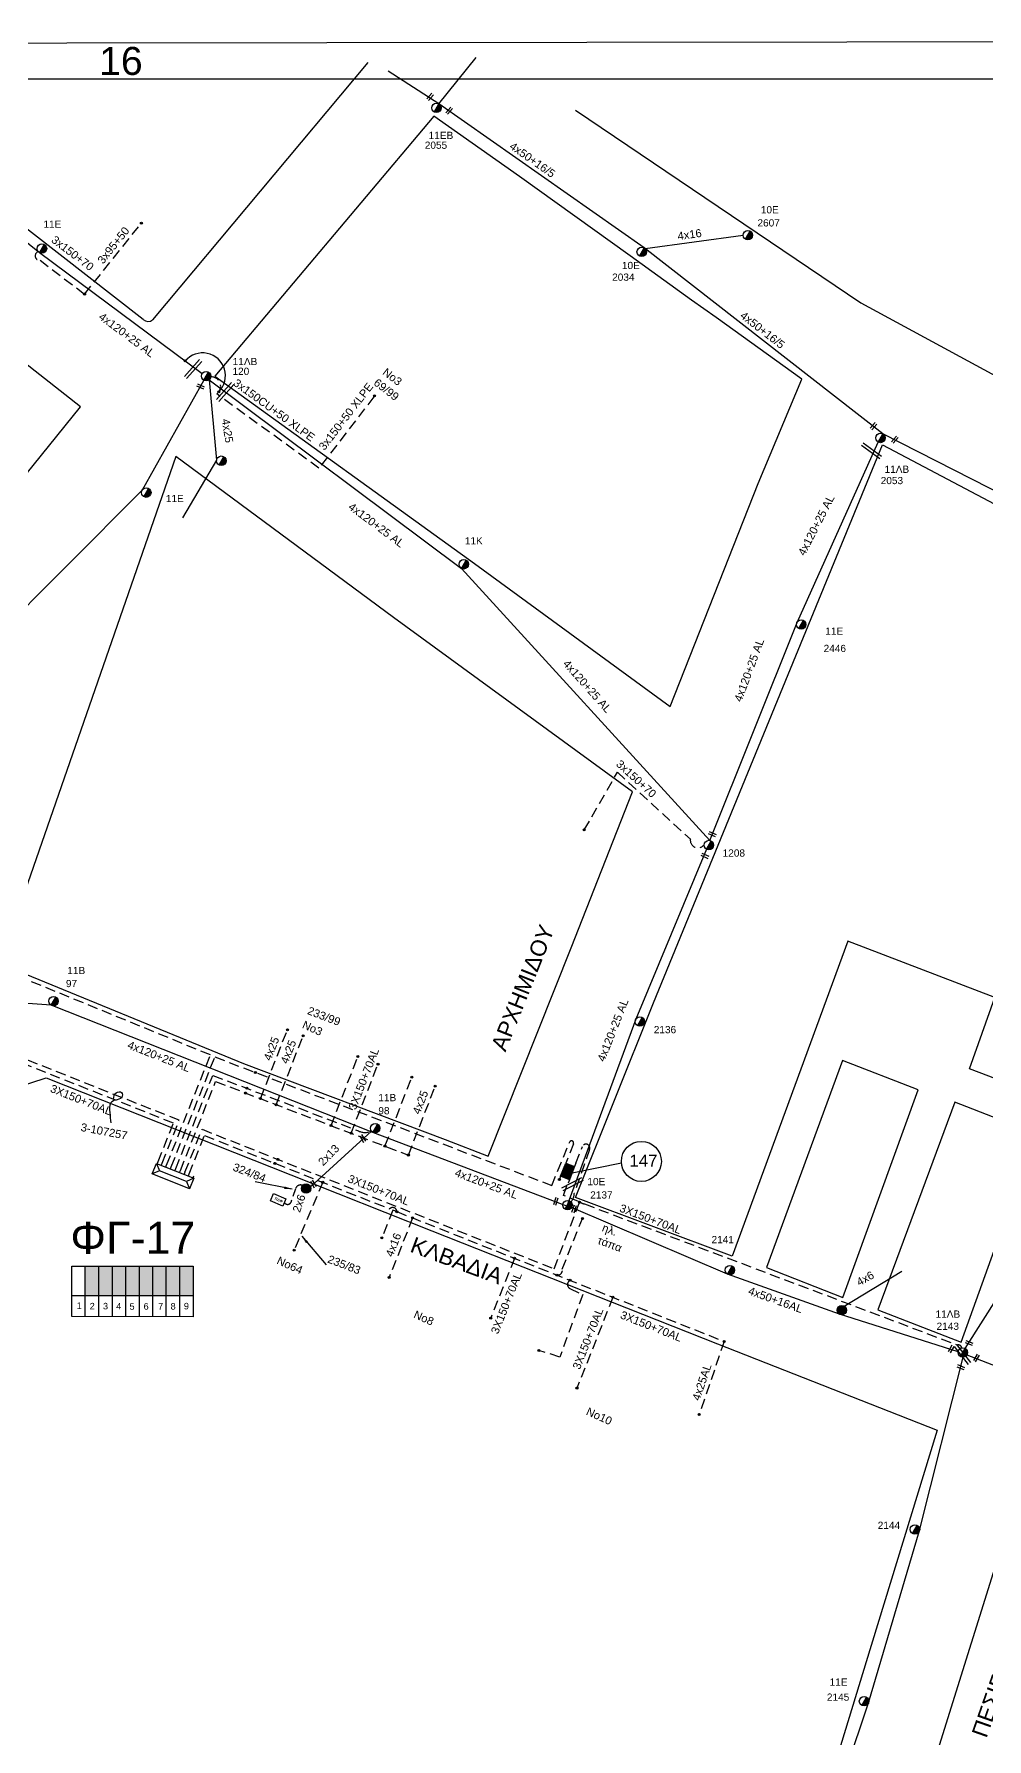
# Model space of a CAD drawing. Header units: millimetres. Extents: x -2590 to -1162, y 240 to 778.
# Drawn here: x -2009.8 to -1890.8, y 550.8 to 763.8 of the extents above; entities that cross this region are included whole.
import ezdxf
from ezdxf.enums import TextEntityAlignment as Align

# ---------------------------------------------------------------- set-up
doc = ezdxf.new("R2010")
doc.units = ezdxf.units.MM
doc.linetypes.add('DASHED', pattern=[19.05, 12.7, -6.35])
for name, color, linetype in [('2x13', 7, 'Continuous'), ('2x6', 7, 'SYN_LINE'), ('3x150+50 XLPE', 7, 'SYN_LINE'), ('3x150+70', 7, 'Continuous'), ('3X150+70AL', 7, 'Continuous'), ('3x95+50', 7, 'Continuous'), ('4x16', 7, 'Continuous'), ('4x25', 7, 'Continuous'), ('4x50+16_5', 7, 'Continuous'), ('4x6', 7, 'SYN_LINE'), ('Link Box 4 Διευθύνσεων', 7, 'Continuous'), ('Pillar OTE', 7, 'Continuous'), ('Pillar Δημοτικού Φωτισμού', 7, 'Continuous'), ('TEXT ΚΑΛΩΔΙΩΝ', 7, 'Continuous'), ('Άγνωστα', 7, 'Continuous'), ('Γυμνά εναέρια ΧΤ και ΦΟΠ (3Φ)   4x50+16AL', 7, 'Continuous'), ('Επιγραφές - Σχήματα', 7, 'Continuous'), ('Καλώδια ΧΤ   3x150AL+50CU', 7, 'DASHED'), ('Μηχανική τομή', 7, 'Continuous'), ('ΠΙΝΑΚΙΔΑ', 7, 'Continuous'), ('Στύλος Ξύλινος', 7, 'Continuous'), ('Στύλος Ξύλινος @ 1', 7, 'Continuous'), ('Στύλος ΦΜ', 7, 'Continuous'), ('Στύλος ΦΜ @ 1', 7, 'Continuous'), ('Συνδέσεις', 7, 'Continuous'), ('Συνεστραμμένα ΧΤ   3x70+54.6+25 AL', 7, 'SYN_LINE'), ('Συνεστραμμένα ΧΤ   4x120+25 AL', 7, 'SYN_LINE'), ('Τομή', 7, 'Continuous'), ('ΥΠΟΒΑΘΡΟ ΔΕΗ', 7, 'Continuous'), ('Υποσταθμός πόλεως', 7, 'Continuous'), ('Υπόβαθρο ΔΕΗ', 7, 'Continuous')]:
    doc.layers.add(name, color=color, linetype=linetype)
doc.styles.add('arial', font='ARIAL.TTF')
doc.styles.get("Standard").update_dxf_attribs({"font": 'ARIAL.TTF'})
doc.linetypes.add('SYN_LINE', pattern='A,0.5,-0.0001,["/\\/\\/\\/",Standard,S=0.1,R=0,X=0,Y=-0.05],-0.25', length=0.7501)
doc.dimstyles.new('ISO-25', dxfattribs={"dimtxt": 2.5, "dimasz": 2.5, "dimexe": 1.25, "dimexo": 0.625, "dimtad": 1, "dimtxsty": 'Standard', "dimcen": 2.5, "dimadec": 0, "dimazin": 0, "dimtfac": 1, "dimtmove": 0, "dimatfit": 3, "dimfxl": 1, "dimarcsym": 0})

# ---------------------------------------------------------------- blocks, each defined once
blk = doc.blocks.new('ΥΠΑΡΧΩΝ ΤΣΙΜΕΝΤΕΝΙΟΣ ΣΤΥΛΟΣ')
at = {"layer": 'Στύλος ΦΜ'}
blk.add_hatch(color=256, dxfattribs=at).paths.add_polyline_path([(-1.29, -2.28, 0.574793), (2.62, 0, 0.268822), (1.3, 2.27)])
blk.add_line((-1.29, -2.28), (1.3, 2.27), dxfattribs=at)
blk.add_circle((0, 0), 2.62, dxfattribs=at)
at = {"layer": 'Στύλος ΦΜ', "flags": 4}
for tag, p in [('ΑΡΙΘΜΟΣ', (-4.68, 8.05)), ('ΤΥΠΟΣ', (-4.91, 3.03))]:
    blk.add_attdef(tag, p, '', height=4, dxfattribs=at)
blk = doc.blocks.new('ΥΠΑΡΧΩΝ ΞΥΛΙΝΟΣ ΣΤΥΛΟΣ')
at = {"layer": 'Στύλος Ξύλινος'}
h = blk.add_hatch(color=256, dxfattribs=at)
h.paths.add_polyline_path([(-2.62, 0, 0.270008), (-1.29, -2.28), (1.3, 2.27, 0.576266)])
h.paths.add_polyline_path([(-1.29, -2.28, 0.574793), (2.62, 0, 0.268822), (1.3, 2.27)])
blk.add_line((-1.29, -2.28), (1.3, 2.27), dxfattribs=at)
blk.add_circle((0, 0), 2.62, dxfattribs=at)
at = {"layer": 'Στύλος Ξύλινος', "flags": 4}
for tag, p in [('ΑΡΙΘΜΟΣ', (-4.91, 8.6)), ('ΤΥΠΟΣ', (-4.85, 3.39))]:
    blk.add_attdef(tag, p, '', height=4, dxfattribs=at)
blk = doc.blocks.new('LINK BOX 4 ΑΝΑΧΩΡΗΣΕΩΝ')
at = {"layer": 'Link Box 4 Διευθύνσεων', "ltscale": 40}
blk.add_hatch(color=256, dxfattribs=at).paths.add_polyline_path([(-3.54, 0), (-3.54, -4.67), (3.54, -4.67), (3.54, 0)])
for p, q in [((-3.54, 0), (-5.33, 0)), ((5.33, 0), (3.54, 0)), ((-3.54, -4.67), (-5.33, -4.67)), ((5.33, -4.67), (3.54, -4.67))]:
    blk.add_line(p, q, dxfattribs=at)
blk.add_lwpolyline([(-3.54, -4.67), (-3.54, 0), (3.54, 0), (3.54, -4.67)], close=True, dxfattribs=at)
blk = doc.blocks.new('ΥΠΟΣΤΑΘΜΟΣ ΠΟΛΕΩΣ 9 ΑΝΑΧΩΡΗΣΕΩΝ')
at = {"layer": 'Υποσταθμός πόλεως', "ltscale": 40}
for p, q in [((-9.63, -2.82), (-9.63, -4)), ((-7.12, -2.82), (-7.12, -4)), ((-4.84, -2.82), (-4.84, -4)), ((-2.36, -2.82), (-2.36, -4)), ((0.09, -2.82), (0.09, -4)), ((2.55, -2.82), (2.55, -4)), ((5.02, -2.82), (5.02, -4)), ((7.48, -2.82), (7.48, -4)), ((9.61, -2.82), (9.61, -4))]:
    blk.add_line(p, q, dxfattribs=at)
blk.add_lwpolyline([(-10.02, 2.82), (10.02, 2.82), (10.02, -2.82), (-10.02, -2.82)], close=True, dxfattribs=at)
for points in [[(-7.21, 0), (-10.02, 2.82)], [(-10.02, -2.82), (-7.21, 0)], [(-7.21, 0), (7.21, 0)], [(7.21, 0), (10.02, 2.82)], [(10.02, -2.82), (7.21, 0)]]:
    blk.add_lwpolyline(points, dxfattribs=at)
at = {"layer": 'Υποσταθμός πόλεως', "linetype": 'SYN_LINE', "ltscale": 40, "flags": 1}
for tag, p in [('ΜΕΤΑΣΧΗΜΑΤΙΣΜΟΣ', (10.79, 1.71)), ('ΙΣΧΥΣ', (10.77, -1.08)), ('ΑΡΙΘΜΟΣ', (10.89, -3.8))]:
    blk.add_attdef(tag, p, '', height=1.8, dxfattribs=at)
blk = doc.blocks.new('ΤΟΜΗ')
at = {"layer": 'Τομή', "ltscale": 40}
for p, q in [((-0.03, -1.92), (-11.4, -1.92)), ((-0.03, -3.42), (-11.4, -3.42))]:
    blk.add_line(p, q, dxfattribs=at)
blk = doc.blocks.new('ΜΗΧΑΝΙΚΗ ΤΟΜΗ')
at = {"layer": 'Μηχανική τομή', "ltscale": 40}
for p, q in [((0, 0.76), (-3.79, 0.76)), ((0, -0.34), (-3.79, -0.34))]:
    blk.add_line(p, q, dxfattribs=at)
blk = doc.blocks.new('_ΣΥΝΔΕΣΗ')
at = {"layer": 'Συνδέσεις', "linetype": 'SYN_LINE', "ltscale": 40}
blk.add_hatch(color=256, dxfattribs=at).paths.add_polyline_path([(0.5, -0.01, 1), (-0.5, -0.01, 1)])
at = {"layer": 'Συνδέσεις'}
blk.add_circle((0, -0.01), 0.5, dxfattribs=at)
blk = doc.blocks.new('PILLAR ΔΗΜΟΤΙΚΟΥ ΦΩΤΙΣΜΟΥ')
at = {"layer": 'Pillar Δημοτικού Φωτισμού', "ltscale": 40}
for p, q in [((-3.64, 2), (3.07, 2)), ((-3.64, -2), (-3.64, 2)), ((3.07, 2), (3.07, -2)), ((3.07, -2), (-3.64, -2))]:
    blk.add_line(p, q, dxfattribs=at)
at = {"layer": 'Pillar Δημοτικού Φωτισμού', "insert": (-2.13, 0.69), "char_height": 1.3575, "width": 109.961, "attachment_point": 1}
blk.add_mtext('{\\fArial|b1|i0|c161|p34;ΠΔΦ}', dxfattribs=at)

msp = doc.modelspace()

# ---------------------------------------------------------------- hatches: boundary and pattern name
at = {"layer": 'Καλώδια ΧΤ   3x150AL+50CU', "linetype": 'DASHED', "lineweight": -3, "ltscale": 0.2}
h = msp.add_hatch(color=2, dxfattribs=at)
h.dxf.hatch_style = 1
h.paths.add_polyline_path([(-2001.72, 609.86), (-2003.44, 609.86), (-2003.44, 606.18), (-2001.72, 606.18)])
h = msp.add_hatch(color=173, dxfattribs=at)
h.dxf.hatch_style = 1
h.paths.add_polyline_path([(-2001.72, 606.18), (-2000, 606.18), (-2000, 609.86), (-2001.72, 609.86)])
h = msp.add_hatch(color=6, dxfattribs=at)
h.dxf.hatch_style = 1
h.paths.add_polyline_path([(-1998.35, 609.86), (-2000, 609.86), (-2000, 606.18), (-1998.35, 606.18)])
h = msp.add_hatch(color=85, dxfattribs=at)
h.dxf.hatch_style = 1
h.paths.add_polyline_path([(-1998.35, 606.18), (-1996.66, 606.18), (-1996.66, 609.86), (-1998.35, 609.86)])
h = msp.add_hatch(color=27, dxfattribs=at)
h.dxf.hatch_style = 1
h.paths.add_polyline_path([(-1996.66, 606.18), (-1994.96, 606.17), (-1994.96, 609.86), (-1996.66, 609.86)])
h = msp.add_hatch(color=1, dxfattribs=at)
h.dxf.hatch_style = 1
h.paths.add_polyline_path([(-1994.99, 606.18), (-1993.29, 606.17), (-1993.29, 609.86), (-1994.99, 609.86)])
h = msp.add_hatch(color=5, dxfattribs=at)
h.dxf.hatch_style = 1
h.paths.add_polyline_path([(-1993.32, 606.18), (-1991.62, 606.18), (-1991.62, 609.86), (-1993.32, 609.86)])
h = msp.add_hatch(color=30, dxfattribs=at)
h.dxf.hatch_style = 1
h.paths.add_polyline_path([(-1991.66, 606.18), (-1989.96, 606.18), (-1989.96, 609.86), (-1991.66, 609.86)])

# ---------------------------------------------------------------- linework, layer by layer
at = {"layer": '2x13', "color": 85, "linetype": 'Continuous', "lineweight": -3, "ltscale": 0.1}
msp.add_lwpolyline([(-1975.27, 619.75), (-1967.68, 626.73)], dxfattribs=at)
at = {"layer": '2x6', "color": 85, "linetype": 'DASHED', "lineweight": -3, "ltscale": 0.08}
msp.add_lwpolyline([(-1976.27, 619.94, 0.449359), (-1977.16, 619.52), (-1977.74, 617.81, -0.607995), (-1978.55, 617.82, -0.814122)], format="xyb", dxfattribs=at)
at = {"layer": '3x150+50 XLPE', "color": 5, "linetype": 'DASHED', "lineweight": -3, "ltscale": 0.1}
msp.add_lwpolyline([(-1967.36, 718.51), (-1974.23, 709.57), (-1987, 718.87, 0.76067), (-1987.74, 720.98, -1.853852)], format="xyb", dxfattribs=at)
at = {"layer": '3x150+70', "color": 5, "linetype": 'DASHED', "lineweight": -3, "ltscale": 0.1}
msp.add_lwpolyline([(-2009.26, 736.63, 0.943522), (-2009.06, 735.57), (-2003.5, 731.32)], format="xyb", dxfattribs=at)
at = {"layer": '3x150+70', "color": 85, "linetype": 'DASHED', "lineweight": -3, "ltscale": 0.1}
msp.add_lwpolyline([(-1941.09, 664.36), (-1936.95, 671.57), (-1927.84, 663.2, 0.771046), (-1926.12, 662.52, 3.905299)], format="xyb", dxfattribs=at)
at = {"layer": '3X150+70AL', "color": 1, "linetype": 'DASHED', "lineweight": -3, "ltscale": 0.1}
msp.add_lwpolyline([(-1993.25, 622.49), (-1987.79, 636.24), (-2016.28, 647.92), (-2020.83, 630.9), (-2021.18, 616.1), (-2012.48, 615.73)], dxfattribs=at)
at = {"layer": '3X150+70AL', "color": 6, "linetype": 'DASHED', "lineweight": -3, "ltscale": 0.1}
msp.add_lwpolyline([(-1993.82, 622.72), (-1991.69, 628.08), (-2033.35, 644.62, 0.2886), (-2036.18, 645.14), (-2050.35, 646.95, 0.351394), (-2051.83, 646.05)], format="xyb", dxfattribs=at)
at = {"layer": '3X150+70AL', "color": 173, "linetype": 'DASHED', "lineweight": -3, "ltscale": 0.1}
msp.add_lwpolyline([(-1994.31, 622.92), (-1992.41, 627.72), (-2033.61, 644.08, -0.450527), (-2034.42, 643.68)], format="xyb", dxfattribs=at)
at = {"layer": '3X150+70AL', "color": 27, "linetype": 'DASHED', "lineweight": -3, "ltscale": 0.1}
for points in [[(-1992.67, 622.27), (-1987.23, 635.99), (-1945.15, 619.93), (-1942.9, 625.4, -0.870035), (-1942.44, 625.14), (-1943.21, 623.14)], [(-1942.13, 622.71), (-1941.33, 624.79, -1.022044), (-1940.44, 624.43), (-1942.33, 619, 0.004343), (-1942.33, 619, -0.188711), (-1942.79, 617.82)]]:
    msp.add_lwpolyline(points, format="xyb", dxfattribs=at)
at = {"layer": '3X150+70AL', "color": 5, "linetype": 'DASHED', "lineweight": -3, "ltscale": 0.1}
for points in [[(-1972.72, 627.42), (-1969.36, 636.04)], [(-1970.21, 626.46), (-1966.85, 635.08)], [(-1991.53, 621.81), (-1987.13, 632.92), (-1963.06, 623.73)], [(-1965.98, 624.85), (-1962.62, 633.47)]]:
    msp.add_lwpolyline(points, dxfattribs=at)
at = {"layer": '3X150+70AL', "color": 85, "linetype": 'DASHED', "lineweight": -3, "ltscale": 0.1}
msp.add_lwpolyline([(-1992.1, 622.04), (-1987.48, 633.69), (-1969.27, 626.74, 0.231866), (-1967.68, 626.73)], format="xyb", dxfattribs=at)
at = {"layer": '3X150+70AL', "color": 30, "linetype": 'DASHED', "lineweight": -3, "ltscale": 0.1}
msp.add_lwpolyline([(-1990.96, 621.58), (-1988.83, 626.95), (-1944.86, 609.52), (-1941.67, 617.87), (-1943.69, 618.68), (-1943.12, 620.24)], dxfattribs=at)
at = {"layer": '3X150+70AL', "color": 2, "linetype": 'DASHED', "lineweight": -3, "ltscale": 0.1}
for points in [[(-1990.43, 621.37), (-1988.52, 626.18), (-1965.4, 617.01, -0.675815), (-1964.5, 616.66)], [(-1944.77, 608.84, 0.700181), (-1943.84, 609.48), (-1941.32, 615.81)], [(-1942.87, 608.08, 0.579412), (-1942.91, 607.06), (-1941.27, 606.31), (-1944.16, 598.48), (-1946.75, 599.32)]]:
    msp.add_lwpolyline(points, format="xyb", dxfattribs=at)
for points in [[(-1973.76, 620.33), (-1977.33, 611.85)], [(-1964.5, 616.66), (-1965.01, 616.84), (-1966.38, 613.38)], [(-1964.5, 616.66), (-1923.62, 600.45)], [(-1949.79, 610.82), (-1952.78, 603.34)], [(-1937.51, 605.96), (-1942, 594.62)]]:
    msp.add_lwpolyline(points, dxfattribs=at)
at = {"layer": '3X150+70AL', "color": 30, "linetype": 'DASHED', "lineweight": -3, "ltscale": 0.1}
msp.add_lwpolyline([(-1941.68, 617.85, 0.056315), (-1941.06, 617.62), (-1894.46, 599.99, -0.452678), (-1893.95, 599.63)], format="xyb", dxfattribs=at)
at = {"layer": '3x95+50', "color": 5, "linetype": 'DASHED', "lineweight": -3, "ltscale": 0.1}
msp.add_lwpolyline([(-2003.5, 731.32), (-1996.41, 740.19)], dxfattribs=at)
at = {"layer": '4x16', "color": 6, "linetype": 'Continuous', "lineweight": -3, "ltscale": 0.1}
msp.add_lwpolyline([(-1933.5, 737.01), (-1921.24, 738.69)], dxfattribs=at)
at = {"layer": '4x16', "color": 2, "linetype": 'DASHED', "lineweight": -3, "ltscale": 0.1}
msp.add_lwpolyline([(-1962.53, 615.88), (-1965.46, 608.44)], dxfattribs=at)
at = {"layer": '4x16', "color": 30, "linetype": 'Continuous', "lineweight": -3, "ltscale": 0.1}
msp.add_lwpolyline([(-1893.51, 599.57), (-1882.88, 616.34)], dxfattribs=at)
at = {"layer": '4x25', "color": 6, "linetype": 'SYN_LINE', "lineweight": -3, "ltscale": 10}
msp.add_lwpolyline([(-1987.94, 720.63), (-1987.01, 710.57), (-1991.28, 703.37)], dxfattribs=at)
at = {"layer": '4x25', "color": 5, "linetype": 'DASHED', "lineweight": -3, "ltscale": 0.1}
for points in [[(-1981.53, 630.78), (-1978.17, 639.4)], [(-1979.56, 630.03), (-1976.2, 638.65)], [(-1963.06, 623.73), (-1959.7, 632.35)]]:
    msp.add_lwpolyline(points, dxfattribs=at)
at = {"layer": '4x25', "color": 2, "linetype": 'DASHED', "lineweight": -3, "ltscale": 0.1}
msp.add_lwpolyline([(-1923.62, 600.45), (-1926.73, 591.3)], dxfattribs=at)
at = {"layer": '4x50+16_5', "color": 6, "linetype": 'Continuous', "lineweight": -3, "ltscale": 0.1}
for points in [[(-1959.27, 755.12), (-1954.58, 760.9)], [(-1959.27, 755.12), (-1965.58, 759.18)], [(-1813.36, 677.85), (-1845.03, 695.06), (-1874.86, 699.11), (-1903.8, 713.86), (-1933.63, 737.11), (-1959.27, 755.12)]]:
    msp.add_lwpolyline(points, dxfattribs=at)
at = {"layer": '4x6', "color": 7, "linetype": 'SYN_LINE', "lineweight": -3, "ltscale": 10}
msp.add_lwpolyline([(-1908.64, 604.85), (-1901.41, 609.21)], dxfattribs=at)
at = {"layer": 'Pillar OTE', "lineweight": -3, "ltscale": 40}
for points in [[(-2005.1, 603.54), (-2005.1, 609.86), (-1989.94, 609.86), (-1989.94, 603.53), (-2005.1, 603.54)], [(-2003.44, 603.54), (-2003.44, 609.86)], [(-2001.72, 603.54), (-2001.72, 609.86)], [(-2000, 603.54), (-2000, 609.86)], [(-1998.35, 603.54), (-1998.35, 609.86)], [(-1996.66, 603.54), (-1996.66, 609.86)], [(-1994.96, 603.53), (-1994.96, 609.86)], [(-1993.29, 603.53), (-1993.29, 609.86)], [(-1991.6, 603.53), (-1991.6, 609.86)], [(-2005.1, 606.18), (-1989.94, 606.17)]]:
    msp.add_lwpolyline(points, dxfattribs=at)
at = {"layer": 'Γυμνά εναέρια ΧΤ και ΦΟΠ (3Φ)   4x50+16AL', "color": 27, "linetype": 'Continuous', "lineweight": -3, "ltscale": 0.1}
msp.add_lwpolyline([(-1894.39, 599.15), (-1909.22, 603.83), (-1923.2, 608.85), (-1942.67, 617.17)], dxfattribs=at)
at = {"layer": 'Γυμνά εναέρια ΧΤ και ΦΟΠ (3Φ)   4x50+16AL', "color": 30, "linetype": 'Continuous', "lineweight": -3, "ltscale": 0.1}
msp.add_lwpolyline([(-1893.29, 598.78), (-1878.79, 593.13), (-1853.34, 570.3), (-1840.5, 603.13)], dxfattribs=at)
at = {"layer": 'ΠΙΝΑΚΙΔΑ', "linetype": 'Continuous', "lineweight": -3, "ltscale": 0.1}
msp.add_lwpolyline([(-1161.6, 241.57), (-2590.11, 239.72), (-2590.12, 761.97), (-1161.61, 763.82)], close=True, dxfattribs=at)
at = {"layer": 'ΠΙΝΑΚΙΔΑ', "linetype": 'Continuous', "lineweight": -3}
msp.add_lwpolyline([(-2586.4, 249.27), (-1235.78, 249.27), (-1235.78, 758.19), (-2586.4, 758.19)], close=True, dxfattribs=at)
at = {"layer": 'Συνεστραμμένα ΧΤ   3x70+54.6+25 AL', "color": 27, "linetype": 'SYN_LINE', "lineweight": -3, "ltscale": 10}
msp.add_lwpolyline([(-1911.06, 538.97), (-1905.59, 555.29), (-1899.22, 576.82), (-1893.76, 598.47)], dxfattribs=at)
at = {"layer": 'Συνεστραμμένα ΧΤ   4x120+25 AL', "color": 151, "linetype": 'SYN_LINE', "lineweight": -3, "ltscale": 10}
msp.add_lwpolyline([(-2028.37, 752.01), (-2009.11, 736.51), (-1988.81, 721.4)], dxfattribs=at)
at = {"layer": 'Συνεστραμμένα ΧΤ   4x120+25 AL', "color": 6, "linetype": 'SYN_LINE', "lineweight": -3, "ltscale": 10}
msp.add_lwpolyline([(-1988.61, 720.56), (-1996.29, 706.82), (-2024.46, 678.59), (-2038.45, 662.44), (-2052.07, 646.31)], dxfattribs=at)
at = {"layer": 'Συνεστραμμένα ΧΤ   4x120+25 AL', "color": 85, "linetype": 'SYN_LINE', "lineweight": -3, "ltscale": 10}
for points in [[(-1987.94, 720.63), (-1956.43, 697.05), (-1925.42, 663.05)], [(-1925.42, 663.05), (-1914.52, 690.3), (-1904.38, 712.84)], [(-1925.82, 661.96), (-1934.63, 640.73), (-1943.25, 617.33), (-1967.49, 626.57), (-2007.67, 642.46), (-2034.99, 644.43), (-2051.77, 645.76)]]:
    msp.add_lwpolyline(points, dxfattribs=at)
at = {"layer": 'ΥΠΟΒΑΘΡΟ ΔΕΗ', "lineweight": -3}
for points in [[(-1968.14, 760.26), (-1995, 728.1)], [(-1942.17, 754.31), (-1906.56, 730.23), (-1859.01, 704.47), (-1846.17, 734.1), (-1841.2, 746.19), (-1839.77, 749.87), (-1864.81, 760.24)], [(-2086.27, 758.19), (-2149.82, 662.56), (-2099.15, 621.44), (-2060.68, 653.54), (-2044.71, 666.87), (-2015.72, 702.8), (-2004.02, 717.24), (-2035.32, 741.85), (-2092.99, 653.61), (-2084.5, 648.46)], [(-1996.17, 728.16), (-2027.7, 752.68)], [(-1959.86, 753.55), (-1987.25, 721.08), (-1954.8, 697.66), (-1930.38, 679.78), (-1919.38, 707.65), (-1913.9, 720.69), (-1924.62, 728.41), (-1927.68, 730.56), (-1935.37, 736.1), (-1949.16, 746.04), (-1959.86, 753.55)], [(-1922.61, 611.11), (-1942.17, 618.43), (-1932.44, 642.75), (-1915.64, 683.77), (-1903.85, 712.5), (-1875.86, 697.69), (-1825.87, 671.16), (-1836.97, 641.44), (-1846.45, 616.06), (-1874.13, 627.35), (-1892.99, 634.5), (-1889.83, 643.41), (-1908.16, 650.47), (-1922.61, 611.11)], [(-1992.12, 711.04), (-2014.14, 647.69), (-1983.64, 635.19), (-1958.47, 625.68), (-1953.11, 623.61), (-1942.73, 649.62), (-1935.06, 669.11), (-1964.9, 690.9), (-1992.12, 711.04)], [(-1918.35, 609.69), (-1908.78, 605.95), (-1899.39, 631.88), (-1908.82, 635.54), (-1918.35, 609.69)], [(-2001.63, 476.07), (-2008.84, 496.23), (-2013.27, 507.62), (-2018.18, 527.81), (-2020.3, 542.49), (-2020.86, 548.81), (-2021.12, 558.8), (-2021.41, 567.54), (-2021.41, 574.33), (-2021.07, 586.91), (-2020.59, 608.34), (-2020.19, 629.53), (-2008.29, 633.38), (-1977.76, 621.26), (-1960.14, 614.27), (-1924.46, 600.14), (-1897.03, 589.36), (-1905.25, 562.45), (-1916.31, 526.32), (-1924.26, 500.73), (-1953.54, 491.39), (-1987.65, 480.25), (-2001.63, 476.07)], [(-1904.43, 604.38), (-1894.02, 600.34), (-1884.66, 626.38), (-1894.82, 630.33), (-1904.43, 604.38)], [(-1861.94, 574.82), (-1885.85, 584.86), (-1899.68, 540.62), (-1890.51, 516.66)]]:
    msp.add_lwpolyline(points, dxfattribs=at)
msp.add_arc((-1995.55, 728.8), 0.89, 225.8601, 308.2514, dxfattribs=at)
at = {"layer": 'ΥΠΟΒΑΘΡΟ ΔΕΗ', "lineweight": -3, "ltscale": 0.1}
msp.add_arc((-1988.76, 721.13), 2.85, 315.157, 139.5486, dxfattribs=at)
at = {"layer": 'ΥΠΟΒΑΘΡΟ ΔΕΗ', "lineweight": -3}
msp.add_spline([(-1999.88, 630.69), (-1999.55, 631.53), (-1998.88, 631.57), (-1998.86, 630.93), (-1999.66, 630.6), (-2000.26, 630.2), (-2000.35, 629.04), (-2000.24, 627.74)], degree=3, dxfattribs=at)
at = {"layer": 'Υπόβαθρο ΔΕΗ', "lineweight": -3}
msp.add_lwpolyline([(-1942.61, 621.51), (-1936.45, 622.76)], dxfattribs=at)
msp.add_circle((-1933.96, 622.94), 2.5, dxfattribs=at)

# ---------------------------------------------------------------- block references
at = {"layer": 'Link Box 4 Διευθύνσεων', "lineweight": -3, "xscale": 0.2499999999999998, "yscale": 0.2499999999999998, "zscale": 0.2499999999999998, "rotation": 68.1902667827511}
msp.add_blockref('LINK BOX 4 ΑΝΑΧΩΡΗΣΕΩΝ', (-1943.71, 621.91), dxfattribs=at)
at = {"layer": 'Μηχανική τομή', "lineweight": -3}
for p, xscale, yscale, zscale, rotation in [((-1960.68, 755.66), 0.2499999999999677, 0.2499999999999677, 0.2499999999999677, 229.0359132705887), ((-1958.31, 753.93), 0.2499999999999677, 0.2499999999999677, 0.2499999999999677, 229.0359132705886), ((-1989.45, 720.04), 0.2499999999999677, 0.2499999999999677, 0.2499999999999677, 156.2943178275487), ((-1905.3, 714.5), 0.2499999999999677, 0.2499999999999677, 0.2499999999999677, 229.0359132705886), ((-1902.67, 712.82), 0.2499999999999677, 0.2499999999999677, 0.2499999999999677, 229.0359132705886), ((-1925.54, 664.09), 0.2499999999999677, 0.2499999999999677, 0.2499999999999677, 156.2943178275487), ((-1926.44, 661.37), 0.2499999999999677, 0.2499999999999677, 0.2499999999999677, 156.2943178275487), ((-1968.97, 626.24), 0.2499999999999677, 0.2499999999999677, 0.2499999999999677, 119.3822687684603), ((-1975.13, 620.57), 0.2499999999999677, 0.2499999999999677, 0.2499999999999677, 119.3822687684603), ((-1944.83, 617.54), 0.2499999999999676, 0.2499999999999676, 0.2499999999999676, 250.6700605859931), ((-1942.55, 616.58), 0.2499999999999676, 0.2499999999999676, 0.2499999999999676, 250.6700605859931), ((-1895.02, 599.87), 0.2499999999999677, 0.2499999999999677, 0.2499999999999677, 60.58699878100126), ((-1892.57, 600), 0.2499999999999677, 0.2499999999999677, 0.2499999999999677, 338.271663709318), ((-1891.86, 598.77), 0.2499999999999677, 0.2499999999999677, 0.2499999999999677, 60.58699878100126), ((-1893.61, 596.97), 0.2499999999999677, 0.2499999999999677, 0.2499999999999677, 338.271663709318)]:
    msp.add_blockref('ΜΗΧΑΝΙΚΗ ΤΟΜΗ', p, dxfattribs=dict(at, xscale=xscale, yscale=yscale, zscale=zscale, rotation=rotation))
at = {"layer": 'Στύλος Ξύλινος @ 1', "lineweight": -3, "ltscale": 40, "xscale": 0.2250000000000227, "yscale": 0.2250000000000227, "zscale": 0.2250000000000227}
for p in [(-1975.83, 619.55), (-1908.93, 604.34)]:
    msp.add_blockref('ΥΠΑΡΧΩΝ ΞΥΛΙΝΟΣ ΣΤΥΛΟΣ', p, dxfattribs=at)
at = {"layer": 'Στύλος ΦΜ @ 1', "lineweight": -3, "ltscale": 40}
ref = msp.add_blockref('ΥΠΑΡΧΩΝ ΤΣΙΜΕΝΤΕΝΙΟΣ ΣΤΥΛΟΣ', (-1959.56, 754.6), dxfattribs=dict(at, xscale=0.2249999999999943, yscale=0.2249999999999943, zscale=0.2249999999999943))
ref.add_attrib('ΤΥΠΟΣ', '11EB', dxfattribs={"layer": 'Στύλος ΦΜ', "height": 0.9, "flags": 4}).set_placement((-1960.53, 750.45), align=Align.BOTTOM_LEFT)
ref.add_attrib('ΑΡΙΘΜΟΣ', '2055', (-1961.01, 749.49), dxfattribs={"layer": 'Στύλος ΦΜ', "height": 0.9, "flags": 4})
ref = msp.add_blockref('ΥΠΑΡΧΩΝ ΤΣΙΜΕΝΤΕΝΙΟΣ ΣΤΥΛΟΣ', (-1920.65, 738.69), dxfattribs=dict(at, xscale=0.2249999999999943, yscale=0.2249999999999943, zscale=0.2249999999999943))
ref.add_attrib('ΤΥΠΟΣ', '10E', dxfattribs={"layer": 'Στύλος ΦΜ', "height": 0.9, "flags": 4}).set_placement((-1919.04, 741.15), align=Align.BOTTOM_LEFT)
ref.add_attrib('ΑΡΙΘΜΟΣ', '2607', (-1919.46, 739.78), dxfattribs={"layer": 'Στύλος ΦΜ', "height": 0.9, "flags": 4})
ref = msp.add_blockref('ΥΠΑΡΧΩΝ ΤΣΙΜΕΝΤΕΝΙΟΣ ΣΤΥΛΟΣ', (-2008.82, 737.02), dxfattribs=dict(at, xscale=0.2249999999999943, yscale=0.2249999999999943, zscale=0.2249999999999943))
ref.add_attrib('ΤΥΠΟΣ', '11E', dxfattribs={"layer": 'Στύλος ΦΜ', "height": 0.9, "flags": 4}).set_placement((-2008.64, 739.35), align=Align.BOTTOM_LEFT)
ref = msp.add_blockref('ΥΠΑΡΧΩΝ ΤΣΙΜΕΝΤΕΝΙΟΣ ΣΤΥΛΟΣ', (-1933.92, 736.6), dxfattribs=dict(at, xscale=0.2249999999999943, yscale=0.2249999999999943, zscale=0.2249999999999943))
ref.add_attrib('ΤΥΠΟΣ', '10E', dxfattribs={"layer": 'Στύλος ΦΜ', "height": 0.9, "flags": 4}).set_placement((-1936.39, 734.19), align=Align.BOTTOM_LEFT)
ref.add_attrib('ΑΡΙΘΜΟΣ', '2034', (-1937.61, 733), dxfattribs={"layer": 'Στύλος ΦΜ', "height": 0.9, "flags": 4})
ref = msp.add_blockref('ΥΠΑΡΧΩΝ ΤΣΙΜΕΝΤΕΝΙΟΣ ΣΤΥΛΟΣ', (-1988.32, 721.08), dxfattribs=dict(at, xscale=0.2249999999999943, yscale=0.2249999999999943, zscale=0.2249999999999943))
ref.add_attrib('ΤΥΠΟΣ', '11ΛΒ', dxfattribs={"layer": 'Στύλος ΦΜ', "height": 0.9, "flags": 4}).set_placement((-1985, 722.18), align=Align.BOTTOM_LEFT)
ref.add_attrib('ΑΡΙΘΜΟΣ', '120', (-1985.03, 721.23), dxfattribs={"layer": 'Στύλος ΦΜ', "height": 0.9, "flags": 4})
ref = msp.add_blockref('ΥΠΑΡΧΩΝ ΤΣΙΜΕΝΤΕΝΙΟΣ ΣΤΥΛΟΣ', (-1904.09, 713.35), dxfattribs=dict(at, xscale=0.2249999999999943, yscale=0.2249999999999943, zscale=0.2249999999999943))
ref.add_attrib('ΤΥΠΟΣ', '11ΛB', dxfattribs={"layer": 'Στύλος ΦΜ', "height": 0.9, "flags": 4}).set_placement((-1903.59, 708.72), align=Align.BOTTOM_LEFT)
ref.add_attrib('ΑΡΙΘΜΟΣ', '2053', (-1904.07, 707.58), dxfattribs={"layer": 'Στύλος ΦΜ', "height": 0.9, "flags": 4})
at = {"layer": 'Στύλος ΦΜ @ 1', "lineweight": -3, "ltscale": 40, "xscale": 0.2249999999999943, "yscale": 0.2249999999999943, "zscale": 0.2249999999999943}
msp.add_blockref('ΥΠΑΡΧΩΝ ΤΣΙΜΕΝΤΕΝΙΟΣ ΣΤΥΛΟΣ', (-1986.42, 710.51), dxfattribs=at)
at = {"layer": 'Στύλος ΦΜ @ 1', "lineweight": -3, "ltscale": 40}
ref = msp.add_blockref('ΥΠΑΡΧΩΝ ΤΣΙΜΕΝΤΕΝΙΟΣ ΣΤΥΛΟΣ', (-1995.79, 706.52), dxfattribs=dict(at, xscale=0.2249999999999943, yscale=0.2249999999999943, zscale=0.2249999999999943))
ref.add_attrib('ΤΥΠΟΣ', '11E', dxfattribs={"layer": 'Στύλος ΦΜ', "height": 0.9, "flags": 4}).set_placement((-1993.35, 705.06), align=Align.BOTTOM_LEFT)
ref = msp.add_blockref('ΥΠΑΡΧΩΝ ΤΣΙΜΕΝΤΕΝΙΟΣ ΣΤΥΛΟΣ', (-1956.14, 697.56), dxfattribs=dict(at, xscale=0.2249999999999943, yscale=0.2249999999999943, zscale=0.2249999999999943))
ref.add_attrib('ΤΥΠΟΣ', '11K', dxfattribs={"layer": 'Στύλος ΦΜ', "height": 0.9, "flags": 4}).set_placement((-1956.01, 699.78), align=Align.BOTTOM_LEFT)
ref = msp.add_blockref('ΥΠΑΡΧΩΝ ΤΣΙΜΕΝΤΕΝΙΟΣ ΣΤΥΛΟΣ', (-1913.99, 690.04), dxfattribs=dict(at, xscale=0.2249999999999943, yscale=0.2249999999999943, zscale=0.2249999999999943))
ref.add_attrib('ΤΥΠΟΣ', '11E', dxfattribs={"layer": 'Στύλος ΦΜ', "height": 0.9, "flags": 4}).set_placement((-1910.99, 688.49), align=Align.BOTTOM_LEFT)
ref.add_attrib('ΑΡΙΘΜΟΣ', '2446', (-1911.2, 686.6), dxfattribs={"layer": 'Στύλος ΦΜ', "height": 0.9, "flags": 4})
ref = msp.add_blockref('ΥΠΑΡΧΩΝ ΤΣΙΜΕΝΤΕΝΙΟΣ ΣΤΥΛΟΣ', (-1925.53, 662.48), dxfattribs=dict(at, xscale=0.2249999999999943, yscale=0.2249999999999943, zscale=0.2249999999999943))
ref.add_attrib('ΑΡΙΘΜΟΣ', '1208', (-1923.81, 661.03), dxfattribs={"layer": 'Στύλος ΦΜ', "height": 0.9, "flags": 4})
ref = msp.add_blockref('ΥΠΑΡΧΩΝ ΤΣΙΜΕΝΤΕΝΙΟΣ ΣΤΥΛΟΣ', (-2007.38, 642.97), dxfattribs=dict(at, xscale=0.2249999999999943, yscale=0.2249999999999943, zscale=0.2249999999999943))
ref.add_attrib('ΤΥΠΟΣ', '11B', dxfattribs={"layer": 'Στύλος ΦΜ', "height": 0.9, "flags": 4}).set_placement((-2005.66, 646.08), align=Align.BOTTOM_LEFT)
ref.add_attrib('ΑΡΙΘΜΟΣ', '97', (-2005.83, 644.72), dxfattribs={"layer": 'Στύλος ΦΜ', "height": 0.9, "flags": 4})
ref = msp.add_blockref('ΥΠΑΡΧΩΝ ΤΣΙΜΕΝΤΕΝΙΟΣ ΣΤΥΛΟΣ', (-1934.14, 640.41), dxfattribs=dict(at, xscale=0.2249999999999943, yscale=0.2249999999999943, zscale=0.2249999999999943))
ref.add_attrib('ΑΡΙΘΜΟΣ', '2136', (-1932.41, 638.96), dxfattribs={"layer": 'Στύλος ΦΜ', "height": 0.9, "flags": 4})
ref = msp.add_blockref('ΥΠΑΡΧΩΝ ΤΣΙΜΕΝΤΕΝΙΟΣ ΣΤΥΛΟΣ', (-1967.2, 627.08), dxfattribs=dict(at, xscale=0.2249999999999943, yscale=0.2249999999999943, zscale=0.2249999999999943))
ref.add_attrib('ΤΥΠΟΣ', '11B', dxfattribs={"layer": 'Στύλος ΦΜ', "height": 0.9, "flags": 4}).set_placement((-1966.81, 630.19), align=Align.BOTTOM_LEFT)
ref.add_attrib('ΑΡΙΘΜΟΣ', '98', (-1966.81, 628.83), dxfattribs={"layer": 'Στύλος ΦΜ', "height": 0.9, "flags": 4})
ref = msp.add_blockref('ΥΠΑΡΧΩΝ ΤΣΙΜΕΝΤΕΝΙΟΣ ΣΤΥΛΟΣ', (-1943.17, 617.48), dxfattribs=dict(at, xscale=0.2249999999999943, yscale=0.2249999999999943, zscale=0.2249999999999943))
ref.add_attrib('ΤΥΠΟΣ', '10E', dxfattribs={"layer": 'Στύλος ΦΜ', "height": 0.9, "flags": 4}).set_placement((-1940.7, 619.7), align=Align.BOTTOM_LEFT)
ref.add_attrib('ΑΡΙΘΜΟΣ', '2137', (-1940.35, 618.3), dxfattribs={"layer": 'Στύλος ΦΜ', "height": 0.9, "flags": 4})
ref = msp.add_blockref('ΥΠΑΡΧΩΝ ΤΣΙΜΕΝΤΕΝΙΟΣ ΣΤΥΛΟΣ', (-1922.91, 609.36), dxfattribs=dict(at, xscale=0.2249999999999943, yscale=0.2249999999999943, zscale=0.2249999999999943))
ref.add_attrib('ΑΡΙΘΜΟΣ', '2141', (-1925.2, 612.72), dxfattribs={"layer": 'Στύλος ΦΜ', "height": 0.9, "flags": 4})
ref = msp.add_blockref('ΥΠΑΡΧΩΝ ΤΣΙΜΕΝΤΕΝΙΟΣ ΣΤΥΛΟΣ', (-1893.81, 599.06), dxfattribs=dict(at, xscale=0.2249999999999943, yscale=0.2249999999999943, zscale=0.2249999999999943))
ref.add_attrib('ΤΥΠΟΣ', '11ΛΒ', dxfattribs={"layer": 'Στύλος ΦΜ', "height": 0.9, "flags": 4}).set_placement((-1897.22, 603.14), align=Align.BOTTOM_LEFT)
ref.add_attrib('ΑΡΙΘΜΟΣ', '2143', (-1897.09, 601.89), dxfattribs={"layer": 'Στύλος ΦΜ', "height": 0.9, "flags": 4})
ref = msp.add_blockref('ΥΠΑΡΧΩΝ ΤΣΙΜΕΝΤΕΝΙΟΣ ΣΤΥΛΟΣ', (-1899.79, 576.94), dxfattribs=dict(at, xscale=0.2249999999999943, yscale=0.2249999999999943, zscale=0.2249999999999943))
ref.add_attrib('ΑΡΙΘΜΟΣ', '2144', (-1904.44, 577.01), dxfattribs={"layer": 'Στύλος ΦΜ', "height": 0.9, "flags": 4})
ref = msp.add_blockref('ΥΠΑΡΧΩΝ ΤΣΙΜΕΝΤΕΝΙΟΣ ΣΤΥΛΟΣ', (-1906.15, 555.47), dxfattribs=dict(at, xscale=0.2249999999999943, yscale=0.2249999999999943, zscale=0.2249999999999943))
ref.add_attrib('ΤΥΠΟΣ', '11E', dxfattribs={"layer": 'Στύλος ΦΜ', "height": 0.9, "flags": 4}).set_placement((-1910.45, 557.15), align=Align.BOTTOM_LEFT)
ref.add_attrib('ΑΡΙΘΜΟΣ', '2145', (-1910.79, 555.54), dxfattribs={"layer": 'Στύλος ΦΜ', "height": 0.9, "flags": 4})
at = {"layer": 'Συνδέσεις', "lineweight": -3, "xscale": 0.25, "yscale": 0.25, "zscale": 0.25}
for p in [(-1996.41, 740.2), (-2003.49, 731.32), (-1990.93, 722.98), (-1986.74, 719.12), (-1967.28, 718.61), (-1941.09, 664.37), (-1978.17, 639.4), (-1976.2, 638.65), (-1969.36, 636.04), (-1966.85, 635.08), (-1982.17, 634.06), (-1962.62, 633.47), (-1983.39, 631.49), (-1983.23, 632.08), (-1981.53, 630.79), (-1959.7, 632.35), (-1979.56, 630.03), (-1972.72, 627.42), (-1970.21, 626.46), (-1965.98, 624.85), (-1979.73, 622.7), (-1979.37, 623.2), (-1963.06, 623.74), (-1973.76, 620.33), (-1944.2, 620.67), (-1941.68, 617.85), (-1964.5, 616.66), (-1962.53, 615.88), (-1941.32, 615.81), (-1977.33, 611.85), (-1966.38, 613.38), (-1949.79, 610.83), (-1965.46, 608.45), (-1944.5, 608.73), (-1942.87, 608.09), (-1937.51, 605.96), (-1952.78, 603.35), (-1946.75, 599.32), (-1923.62, 600.45), (-1942, 594.62), (-1926.73, 591.3)]:
    msp.add_blockref('_ΣΥΝΔΕΣΗ', p, dxfattribs=at)
at = {"layer": 'Τομή', "lineweight": -3}
for p, xscale, yscale, zscale, rotation in [((-1989.51, 723.48), 0.2499999999999997, 0.2499999999999997, 0.2499999999999997, 48.55955621438346), ((-1985.49, 720.6), 0.2499999999999997, 0.2499999999999997, 0.2499999999999997, 48.55955621438346), ((-1903.67, 711.42), 0.2499999999999997, 0.2499999999999997, 0.2499999999999997, 324.0089174298936), ((-1941.63, 621.33), 0.2499999999999996, 0.2499999999999996, 0.2499999999999996, 27.03965541128523), ((-1892.44, 598.08), 0.2499999999999996, 0.2499999999999996, 0.2499999999999996, 307.6921594478428)]:
    msp.add_blockref('ΤΟΜΗ', p, dxfattribs=dict(at, xscale=xscale, yscale=yscale, zscale=zscale, rotation=rotation))
at = {"layer": 'ΥΠΟΒΑΘΡΟ ΔΕΗ', "lineweight": -3, "xscale": 0.25, "yscale": 0.25, "zscale": 0.25, "rotation": 337.0206099510518}
msp.add_blockref('PILLAR ΔΗΜΟΤΙΚΟΥ ΦΩΤΙΣΜΟΥ', (-1979.25, 618.12), dxfattribs=at)
at = {"layer": 'Υποσταθμός πόλεως', "lineweight": -3, "xscale": 0.2499999999999996, "yscale": 0.2499999999999996, "zscale": 0.2499999999999996, "rotation": 158.3505606597273}
msp.add_blockref('ΥΠΟΣΤΑΘΜΟΣ ΠΟΛΕΩΣ 9 ΑΝΑΧΩΡΗΣΕΩΝ', (-1992.45, 621.1), dxfattribs=at)

# ---------------------------------------------------------------- texts
at = {"lineweight": -3, "ltscale": 30, "char_height": 0.817, "width": 5.6286, "attachment_point": 1}
for s, insert in [('1', (-2004.48, 605.32)), ('2', (-2002.86, 605.26)), ('3', (-2001.2, 605.26)), ('4', (-1999.55, 605.26)), ('5', (-1997.89, 605.22)), ('6', (-1996.13, 605.23)), ('7', (-1994.32, 605.23)), ('8', (-1992.76, 605.24)), ('9', (-1991.1, 605.26))]:
    msp.add_mtext(s, dxfattribs=dict(at, insert=insert))
at = {"layer": 'TEXT ΚΑΛΩΔΙΩΝ', "linetype": 'Continuous', "lineweight": -3, "ltscale": 0.1}
for s, rotation, p in [('4x50+16/5', 324.914, (-1947.56, 748.11)), ('3x95+50', 51.4196, (-1999.9, 737.43)), ('4x16', 7.8437, (-1927.94, 738.78)), ('3x150+70', 322.5925, (-2004.99, 736.44)), ('4x120+25 AL', 323.3356, (-1998.22, 726.23)), ('4x50+16/5', 322.0728, (-1918.83, 726.84)), ('3x150CU+50 XLPE', 323.9135, (-1979.82, 716.84)), ('3x150+50 XLPE', 52.4682, (-1970.86, 716.04)), ('4x25', 279.2946, (-1985.65, 714.25)), ('4x120+25 AL', 62.8584, (-1912.13, 702.45)), ('4x120+25 AL', 323.1984, (-1967.05, 702.47)), ('4x120+25 AL', 69.7453, (-1920.5, 684.34)), ('4x120+25 AL', 311.6652, (-1940.71, 682.32)), ('3x150+70', 317.418, (-1934.6, 670.76)), ('4x120+25 AL', 68.4745, (-1937.52, 639.35)), ('4x120+25 AL', 338.4219, (-1994.21, 636.06)), ('4x25', 68.698, (-1980.17, 637.03)), ('4x25', 68.698, (-1978.05, 636.64)), ('3X150+70AL', 68.698, (-1968.63, 633.26)), ('3X150+70AL', 338.3506, (-2003.93, 630.63)), ('4x25', 68.698, (-1961.56, 630.33)), ('2x13', 45.5323, (-1973.01, 623.74)), ('3X150+70AL', 338.3761, (-1966.76, 619.37)), ('4x120+25 AL', 339.3407, (-1953.31, 620.15)), ('2x6', 71.2816, (-1976.72, 617.7)), ('3X150+70AL', 339.2769, (-1932.81, 615.74)), ('4x16', 68.4718, (-1964.93, 612.51)), ('3X150+70AL', 68.1843, (-1950.82, 605.24)), ('4x6', 29.7673, (-1906, 608.31)), (' 4x50+16AL', 340.2674, (-1917.38, 605.7)), ('3X150+70AL', 68.3931, (-1940.63, 600.8)), ('3X150+70AL', 338.3761, (-1932.73, 602.34)), ('4x25AL', 71.1889, (-1926.41, 595.36))]:
    msp.add_text(s, height=1, rotation=rotation, dxfattribs=at).set_placement(p, align=Align.MIDDLE_CENTER)
at = {"layer": 'Άγνωστα', "color": 7, "lineweight": -3, "char_height": 1, "attachment_point": 1}
for s, insert, rotation in [('69/99', (-1966.88, 720.86), 322.3498), ('No3', (-1965.77, 722.17), 322.3498), ('233/99', (-1975.41, 642.32), 338.9202), ('No3', (-1976, 640.57), 335.7891), ('3-107257', (-2003.86, 627.74), 349.2561), ('324/84', (-1984.72, 622.77), 338.9202), ('No64', (-1979.18, 611.1), 335.7891), ('235/83', (-1972.89, 611.27), 338.9202), ('No8', (-1962.09, 604.36), 335.7891), ('No10', (-1940.54, 592.24), 335.7891)]:
    msp.add_mtext_dynamic_manual_height_columns(s, width=1.8, gutter_width=2.31, heights=[0.73], dxfattribs=dict(at, insert=insert, rotation=rotation))
at = {"layer": 'Άγνωστα', "color": 7, "lineweight": -3, "insert": (-1935.45, 623.78), "char_height": 1.5, "width": 4.551914400963142e-14, "attachment_point": 1}
msp.add_mtext('147', dxfattribs=at)
at = {"layer": 'Άγνωστα', "color": 7, "lineweight": -3}
note = msp.add_mtext_dynamic_manual_height_columns('ηλ. ', width=1.8, gutter_width=0.278, heights=[0.73, 0], dxfattribs=dict(at, insert=(-1940.56, 615.92), char_height=1, attachment_point=1, rotation=339.6069))
for column, words in zip(note.columns.linked_columns, ['τάπα']):
    column.text = words
at = {"layer": 'ΠΙΝΑΚΙΔΑ', "linetype": 'Continuous', "lineweight": -3, "ltscale": 0.2, "insert": (-2001.68, 762.22), "char_height": 3.5, "width": 9.8359, "attachment_point": 1}
msp.add_mtext('16', dxfattribs=at)
at = {"layer": 'ΥΠΟΒΑΘΡΟ ΔΕΗ', "lineweight": -3, "ltscale": 40, "char_height": 2, "width": 26.3134, "attachment_point": 1, "style": 'arial'}
for s, insert, rotation in [('ΑΡΧΗΜΙΔΟΥ', (-1952.79, 637.29), 68.2125), ('ΚΛΒΑΔΙΑ', (-1962.28, 613.57), 339.6203), ('ΠΕΣΙΓΚ', (-1892.75, 551.44), 70.6529)]:
    msp.add_mtext(s, dxfattribs=dict(at, insert=insert, rotation=rotation))
at = {"layer": 'Υπόβαθρο ΔΕΗ', "lineweight": -3, "insert": (-2005.28, 615.39), "char_height": 4, "width": 84.6573, "attachment_point": 1}
msp.add_mtext('ΦΓ-17', dxfattribs=at)

# ---------------------------------------------------------------- leaders
at = {"layer": 'Επιγραφές - Σχήματα', "lineweight": -3, "ltscale": 40}
for points in [[(-1977.57, 619.46), (-1982.2, 620.38)], [(-1976.37, 613.59), (-1973.32, 610)]]:
    msp.add_leader(points, dimstyle='ISO-25', override={"dimasz": 1, "dimtad": 0}, dxfattribs=at)

doc.saveas('drawing.dxf')
